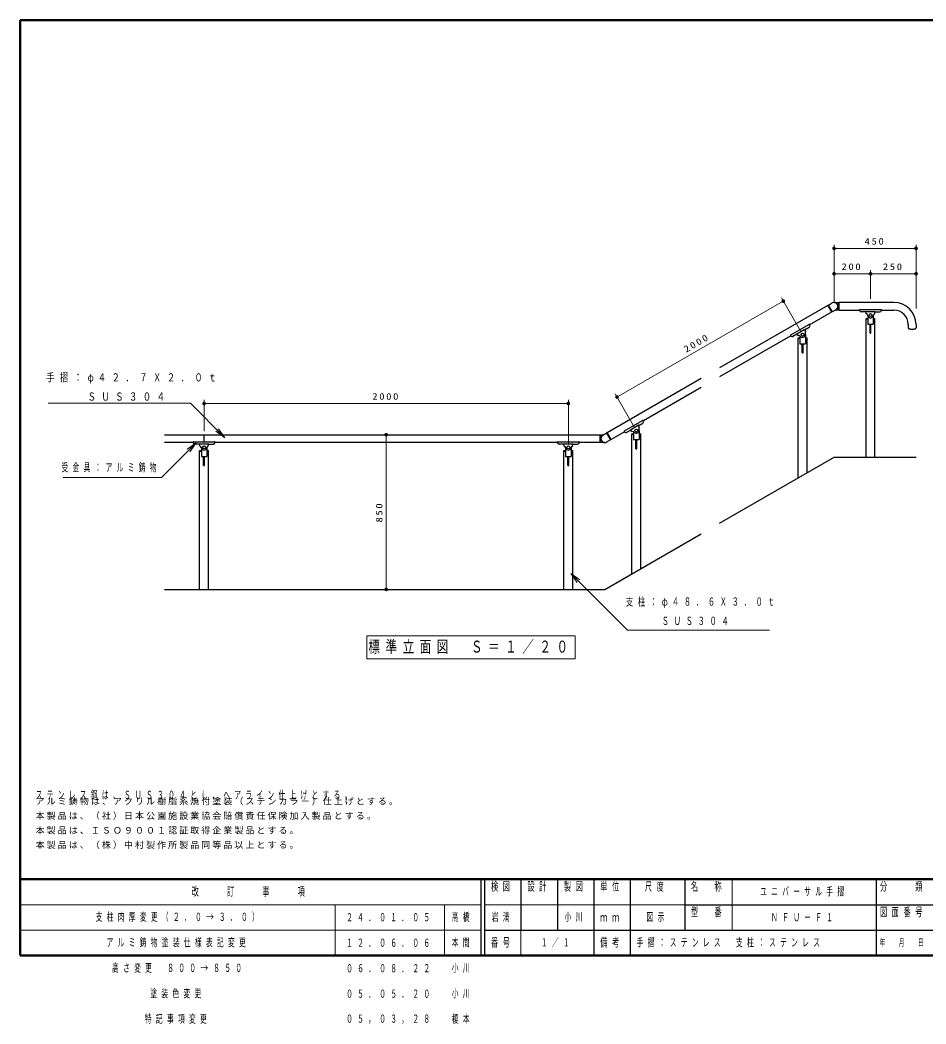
# Model space of a CAD drawing. Units: millimetres on the paper, scale 1:20. Extents: x -365 to 10, y -38 to 257.
# Drawn here: x -365 to -116.3, y -18.8 to 257 of the extents above; entities that cross this region are included whole.
import ezdxf

# ---------------------------------------------------------------- set-up
doc = ezdxf.new("R2010")
doc.units = ezdxf.units.MM
doc.layers.add('LY_1', color=7, linetype='Continuous', lineweight=25)
doc.layers.add('LY_2', color=7, linetype='Continuous', lineweight=13)
doc.styles.add('ＭＳ ゴシック', font='')
doc.styles.get('ＭＳ ゴシック').set_extended_font_data('MS Gothic')

# ---------------------------------------------------------------- blocks, each defined once
blk = doc.blocks.new('filled_dot')
at = {"color": 0, "linetype": 'Continuous', "lineweight": -2, "const_width": 1.25}
blk.add_lwpolyline([(-0.625, 0, 1), (0.625, 0, 1)], format="xyb", close=True, dxfattribs=at)

msp = doc.modelspace()

# ---------------------------------------------------------------- linework, layer by layer
at = {"layer": 'LY_1', "lineweight": 13}
for p, q in [((-141.553, 179.331), (-141.553, 195.276)), ((-141.553, 194.276), (-119.05, 194.276)), ((-119.05, 177.74), (-119.05, 195.276)), ((-141.553, 179.331), (-141.553, 188.3)), ((-131.55, 180.398), (-131.55, 188.3)), ((-119.05, 177.74), (-119.05, 188.3)), ((-141.553, 187.3), (-131.55, 187.3)), ((-131.55, 187.3), (-119.05, 187.3)), ((-201.142, 153.439), (-155.491, 179.796)), ((-150.681, 171.465), (-155.991, 180.662)), ((-314.493, 144.101), (-314.493, 152.663)), ((-214.493, 140.616), (-214.493, 152.663)), ((-196.332, 145.108), (-201.642, 154.305)), ((-314.493, 151.663), (-214.493, 151.663)), ((-308.807, 142.275), (-311.282, 144.042)), ((-308.807, 142.275), (-310.928, 144.396)), ((-310.575, 144.75), (-308.807, 142.275)), ((-319.104, 139.12), (-316.629, 140.888)), ((-316.629, 140.888), (-318.751, 138.766)), ((-316.629, 140.888), (-318.397, 138.413)), ((-264.502, 100.601), (-264.502, 143.101)), ((-212.074, 102.517), (-213.842, 104.992)), ((-213.842, 104.992), (-211.367, 103.224)), ((-213.842, 104.992), (-211.72, 102.871)), ((-212.634, 87.839), (-269.799, 87.839)), ((-269.799, 87.839), (-269.799, 81.539)), ((-212.634, 81.539), (-212.634, 87.839)), ((-269.799, 81.539), (-212.634, 81.539))]:
    msp.add_line(p, q, dxfattribs=at)
at = {"layer": 'LY_1'}
for p, q in [((-143.3, 178.604), (-142.088, 179.304)), ((-141.55, 179.448), (-140.15, 179.448)), ((-140.4, 179.448), (-140.4, 177.306)), ((-140.15, 177.298), (-140.15, 179.448)), ((-125.118, 179.441), (-140.15, 179.441)), ((-143.296, 178.597), (-173.021, 161.436)), ((-142.229, 176.749), (-148.258, 173.268)), ((-143.3, 178.604), (-142.225, 176.742)), ((-142.009, 176.867), (-143.08, 178.722)), ((-141.013, 177.442), (-142.225, 176.742)), ((-140.15, 177.298), (-141.262, 177.298)), ((-140.15, 177.306), (-134.55, 177.306)), ((-134.55, 177.306), (-134.55, 177.406)), ((-134.45, 177.506), (-128.65, 177.506)), ((-132.824, 176.856), (-134.1, 176.856)), ((-132.711, 176.352), (-132.85, 176.974)), ((-132.85, 176.974), (-130.25, 176.974)), ((-130.39, 176.352), (-130.25, 176.974)), ((-130.277, 176.856), (-129, 176.856)), ((-128.55, 177.306), (-128.55, 177.406)), ((-128.55, 177.306), (-125.118, 177.306)), ((-132.765, 136.941), (-132.765, 175.056)), ((-132.765, 175.056), (-132.3, 175.056)), ((-132.765, 174.956), (-132.3, 174.956)), ((-132.3, 175.857), (-132.3, 173.456)), ((-130.8, 175.857), (-130.8, 173.456)), ((-130.8, 175.056), (-130.335, 175.056)), ((-130.8, 174.956), (-130.335, 174.956)), ((-130.335, 136.941), (-130.335, 175.056)), ((-153.467, 170.491), (-148.444, 173.391)), ((-151.816, 170.831), (-149.564, 172.131)), ((-149.374, 171.522), (-149.564, 172.131)), ((-149.528, 172.015), (-148.423, 172.653)), ((-148.258, 173.268), (-148.308, 173.354)), ((-132.3, 173.456), (-130.8, 173.456)), ((-131.675, 170.956), (-131.675, 173.456)), ((-131.425, 170.956), (-131.425, 173.456)), ((-121.185, 173.373), (-121.185, 172.441)), ((-119.05, 173.373), (-119.05, 172.441)), ((-153.454, 170.268), (-173.021, 158.97)), ((-153.454, 170.268), (-153.504, 170.354)), ((-151.734, 170.741), (-152.839, 170.103)), ((-151.384, 170.362), (-151.816, 170.831)), ((-151.396, 131.256), (-151.396, 169.699)), ((-151.396, 169.699), (-150.931, 169.699)), ((-151.396, 169.599), (-150.931, 169.599)), ((-150.931, 170.243), (-150.931, 168.099)), ((-149.431, 170.599), (-149.431, 168.099)), ((-149.431, 169.699), (-148.966, 169.699)), ((-149.431, 169.599), (-148.966, 169.599)), ((-148.966, 132.659), (-148.966, 169.699)), ((-131.675, 170.956), (-131.425, 170.956)), ((-150.931, 168.099), (-149.431, 168.099)), ((-150.306, 165.599), (-150.306, 168.099)), ((-150.306, 165.599), (-150.056, 165.599)), ((-150.056, 165.599), (-150.056, 168.099)), ((-178.021, 158.549), (-203.814, 143.658)), ((-178.021, 156.084), (-193.909, 146.911)), ((-199.119, 144.134), (-194.096, 147.034)), ((-195.18, 145.658), (-194.074, 146.296)), ((-193.909, 146.911), (-193.959, 146.998)), ((-205.03, 142.964), (-203.818, 143.664)), ((-204.034, 143.539), (-202.963, 141.684)), ((-202.743, 141.802), (-203.818, 143.664)), ((-199.105, 143.911), (-202.746, 141.809)), ((-199.105, 143.911), (-199.155, 143.998)), ((-197.385, 144.385), (-198.491, 143.746)), ((-197.467, 144.474), (-195.216, 145.774)), ((-197.035, 144.005), (-197.467, 144.474)), ((-196.582, 143.886), (-196.582, 141.742)), ((-195.026, 145.165), (-195.216, 145.774)), ((-195.082, 144.242), (-195.082, 141.742)), ((-325.33, 143.101), (-205.893, 143.101)), ((-317.493, 140.966), (-325.33, 140.966)), ((-317.493, 140.966), (-317.493, 141.066)), ((-317.393, 141.166), (-311.593, 141.166)), ((-314.493, 141.166), (-314.493, 143.101)), ((-311.493, 140.966), (-311.493, 141.066)), ((-217.493, 140.966), (-311.493, 140.966)), ((-217.493, 140.966), (-217.493, 141.066)), ((-217.393, 141.166), (-211.593, 141.166)), ((-211.493, 140.966), (-211.493, 141.066)), ((-205.893, 140.966), (-211.493, 140.966)), ((-205.893, 143.108), (-205.893, 140.958)), ((-205.893, 143.108), (-204.781, 143.108)), ((-204.493, 140.958), (-205.893, 140.958)), ((-205.643, 140.958), (-205.643, 143.101)), ((-202.743, 141.802), (-203.955, 141.102)), ((-197.047, 143.342), (-196.582, 143.342)), ((-197.047, 104.899), (-197.047, 143.342)), ((-197.047, 143.242), (-196.582, 143.242)), ((-196.582, 141.742), (-195.082, 141.742)), ((-195.957, 139.242), (-195.957, 141.742)), ((-195.707, 139.242), (-195.707, 141.742)), ((-195.082, 143.342), (-194.617, 143.342)), ((-195.082, 143.242), (-194.617, 143.242)), ((-194.617, 106.302), (-194.617, 143.342)), ((-315.766, 140.516), (-317.043, 140.516)), ((-315.793, 140.634), (-313.193, 140.634)), ((-315.653, 140.012), (-315.793, 140.634)), ((-315.708, 100.601), (-315.708, 138.716)), ((-315.708, 138.716), (-315.243, 138.716)), ((-315.708, 138.616), (-315.243, 138.616)), ((-315.243, 139.517), (-315.243, 137.116)), ((-313.743, 139.517), (-313.743, 137.116)), ((-313.743, 138.716), (-313.278, 138.716)), ((-313.743, 138.616), (-313.278, 138.616)), ((-313.332, 140.012), (-313.193, 140.634)), ((-313.278, 100.601), (-313.278, 138.716)), ((-313.219, 140.516), (-311.943, 140.516)), ((-215.766, 140.516), (-217.043, 140.516)), ((-215.793, 140.634), (-213.193, 140.634)), ((-215.653, 140.012), (-215.793, 140.634)), ((-215.708, 100.601), (-215.708, 138.716)), ((-215.708, 138.716), (-215.243, 138.716)), ((-215.708, 138.616), (-215.243, 138.616)), ((-215.243, 139.517), (-215.243, 137.116)), ((-213.743, 139.517), (-213.743, 137.116)), ((-213.743, 138.716), (-213.278, 138.716)), ((-213.743, 138.616), (-213.278, 138.616)), ((-213.332, 140.012), (-213.193, 140.634)), ((-213.278, 100.601), (-213.278, 138.716)), ((-213.219, 140.516), (-211.943, 140.516)), ((-195.957, 139.242), (-195.707, 139.242)), ((-315.243, 137.116), (-313.743, 137.116)), ((-314.618, 134.616), (-314.618, 137.116)), ((-314.368, 134.616), (-314.368, 137.116)), ((-215.243, 137.116), (-213.743, 137.116)), ((-214.618, 134.616), (-214.618, 137.116)), ((-214.368, 134.616), (-214.368, 137.116)), ((-173.021, 118.771), (-141.55, 136.941)), ((-141.55, 136.941), (-119.05, 136.941)), ((-314.618, 134.616), (-314.368, 134.616)), ((-214.618, 134.616), (-214.368, 134.616)), ((-204.493, 100.601), (-178.021, 115.884)), ((-325.33, 100.601), (-204.493, 100.601))]:
    msp.add_line(p, q, dxfattribs=at)
msp.add_lwpolyline([(-121.185, 172.441), (-121.174, 172.391), (-121.142, 172.342), (-121.089, 172.295), (-121.016, 172.251), (-120.925, 172.211), (-120.817, 172.176), (-120.695, 172.146), (-120.561, 172.122), (-120.419, 172.105), (-120.27, 172.094), (-120.118, 172.091), (-119.966, 172.094), (-119.817, 172.105), (-119.674, 172.122), (-119.541, 172.146), (-119.419, 172.176), (-119.311, 172.211), (-119.22, 172.251), (-119.147, 172.295), (-119.094, 172.342), (-119.061, 172.391), (-119.05, 172.441)], dxfattribs=at)
at = {"layer": 'LY_1', "lineweight": 13}
for points in [[(-308.807, 142.275), (-318.258, 151.726), (-357.305, 151.726)], [(-316.629, 140.888), (-326.178, 131.339), (-353.22, 131.339)], [(-213.842, 104.992), (-198.285, 89.436), (-159.254, 89.436)]]:
    msp.add_lwpolyline(points, dxfattribs=at)
at = {"layer": 'LY_1'}
for centre in [(-131.55, 175.956), (-150.181, 170.599), (-195.832, 144.242), (-314.493, 139.616), (-214.493, 139.616)]:
    msp.add_circle(centre, 0.4, dxfattribs=at)
for centre, radius, start, end in [((-141.55, 178.373), 1.075, 300, 120), ((-125.118, 173.373), 6.067, 0, 90), ((-134.45, 177.406), 0.1, 90, 180), ((-134.1, 177.306), 0.45, 180, 270), ((-129, 177.306), 0.45, 270, 0), ((-128.65, 177.406), 0.1, 0, 90), ((-125.118, 173.373), 3.933, 0, 90), ((-132.613, 176.374), 0.1, 192.6431, 241.92532), ((-133.013, 175.624), 0.75, 12.9107, 61.92532), ((-131.55, 175.956), 0.75, 192.63438, 347.36562), ((-130.087, 175.624), 0.75, 118.07468, 167.0893), ((-130.487, 176.374), 0.1, 298.07468, 347.3569), ((-148.748, 171.043), 0.75, 148.07468, 197.0893), ((-149.47, 171.492), 0.1, 328.07468, 17.3569), ((-148.394, 173.304), 0.1, 30, 120), ((-148.648, 173.043), 0.45, 300, 30), ((-153.417, 170.404), 0.1, 120, 210), ((-153.064, 170.493), 0.45, 210, 300), ((-151.311, 170.429), 0.1, 222.6431, 271.92532), ((-151.282, 169.58), 0.75, 42.9107, 91.92532), ((-150.181, 170.599), 0.75, 222.63438, 17.36562), ((-194.046, 146.948), 0.1, 30, 120), ((-194.299, 146.686), 0.45, 300, 30), ((-199.069, 144.048), 0.1, 120, 210), ((-198.716, 144.136), 0.45, 210, 300), ((-196.962, 144.073), 0.1, 222.6431, 271.92532), ((-196.933, 143.223), 0.75, 42.9107, 91.92532), ((-195.832, 144.242), 0.75, 222.63438, 17.36562), ((-194.4, 144.686), 0.75, 148.07468, 197.0893), ((-195.121, 145.136), 0.1, 328.07468, 17.3569), ((-317.393, 141.066), 0.1, 90, 180), ((-317.043, 140.966), 0.45, 180, 270), ((-311.943, 140.966), 0.45, 270, 0), ((-311.593, 141.066), 0.1, 0, 90), ((-217.393, 141.066), 0.1, 90, 180), ((-217.043, 140.966), 0.45, 180, 270), ((-211.943, 140.966), 0.45, 270, 0), ((-211.593, 141.066), 0.1, 0, 90), ((-204.493, 142.033), 1.075, 120, 300), ((-315.555, 140.034), 0.1, 192.6431, 241.92532), ((-315.955, 139.284), 0.75, 12.9107, 61.92532), ((-314.493, 139.616), 0.75, 192.63438, 347.36562), ((-313.03, 139.284), 0.75, 118.07468, 167.0893), ((-313.43, 140.034), 0.1, 298.07468, 347.3569), ((-215.555, 140.034), 0.1, 192.6431, 241.92532), ((-215.955, 139.284), 0.75, 12.9107, 61.92532), ((-214.493, 139.616), 0.75, 192.63438, 347.36562), ((-213.03, 139.284), 0.75, 118.07468, 167.0893), ((-213.43, 140.034), 0.1, 298.07468, 347.3569)]:
    msp.add_arc(centre, radius, start, end, dxfattribs=at)
at = {"layer": 'LY_2', "lineweight": 50}
for p, q in [((0, 257), (-365, 257)), ((-365, 257), (-365, 0)), ((-365, 21), (0, 21)), ((-365, 0), (0, 0))]:
    msp.add_line(p, q, dxfattribs=at)
at = {"layer": 'LY_2', "color": 211, "lineweight": 25}
for p, q in [((-238.5, 21), (-238.5, 0)), ((-237.5, 21), (-237.5, 0)), ((-227.5, 21), (-227.5, 7)), ((-217.5, 21), (-217.5, 7)), ((-207.5, 21), (-207.5, 0)), ((-197.5, 21), (-197.5, 7)), ((-182.5, 21), (-182.5, 7)), ((-130, 21), (-130, 0)), ((-182.5, 14), (-70, 14)), ((-237.5, 7), (0, 7))]:
    msp.add_line(p, q, dxfattribs=at)
at = {"layer": 'LY_2'}
for p, q in [((-169.5, 21), (-169.5, 7)), ((-365, 14), (-238.5, 14)), ((-278.5, 14), (-278.5, 0)), ((-248.5, 14), (-248.5, 0)), ((-237.5, 14), (-182.5, 14)), ((-365, 7), (-238.5, 7)), ((-227.5, 7), (-227.5, 0))]:
    msp.add_line(p, q, dxfattribs=at)
at = {"layer": 'LY_2', "lineweight": 25}
msp.add_line((-197.5, 7), (-197.5, 0), dxfattribs=at)

# ---------------------------------------------------------------- block references
at = {"layer": 'LY_1', "lineweight": 13, "xscale": 0.4, "yscale": 0.4}
for p in [(-141.553, 194.276), (-141.553, 187.3), (-314.493, 151.663)]:
    msp.add_blockref('filled_dot', p, dxfattribs=at)
for p, rotation in [((-119.05, 194.276), 180), ((-131.55, 187.3), 180), ((-119.05, 187.3), 180), ((-155.491, 179.796), 210), ((-214.493, 151.663), 180), ((-201.142, 153.439), 30), ((-264.502, 143.101), 270), ((-264.502, 100.601), 90)]:
    msp.add_blockref('filled_dot', p, dxfattribs=dict(at, rotation=rotation))

# ---------------------------------------------------------------- texts
at = {"layer": 'LY_1', "style": 'ＭＳ ゴシック'}
for s, insert, char_height, attachment_point in [('\\T1.33;\\W1.15;450', (-130.301, 195.276), 1.833, 8), ('\\T1.33;\\W1.15;200', (-136.644, 188.3), 1.833, 8), ('\\T1.33;\\W1.15;250', (-125.3, 188.3), 1.833, 8), ('\\T1.64;\\W0.75;手摺：φ４２．７Ｘ２．０ｔ', (-357.828, 158.526), 2.199, 4), ('\\T1.64;\\W0.75;\u3000\u3000\u3000ＳＵＳ３０４\u3000\u3000\u3000\u3000', (-357.828, 153.526), 2.199, 4), ('\\T1.33;\\W1.15;2000', (-264.493, 152.663), 1.833, 8), ('\\T1.64;\\W0.6;受金具：アルミ鋳物', (-353.636, 133.989), 2.199, 4), ('\\T1.64;\\W0.65;支柱：φ４８．６Ｘ３．０ｔ', (-198.711, 96.936), 2.199, 4), ('\\T1.64;\\W0.65;\u3000\u3000\u3000ＳＵＳ３０４\u3000\u3000\u3000\u3000', (-198.711, 91.936), 2.199, 4), ('\\T1.49;\\W0.7;標準立面図\u3000Ｓ＝１／２０', (-241.217, 84.689), 3.299, 5), ('\\T1.64;\\W0.6;ステンレス鋼は、ＳＵＳ３０４とし、ヘアライン仕上げとする。', (-360.727, 42.789), 2.199, 7), ('\\T1.23;アルミ鋳物は、アクリル樹脂系焼付塗装（ステンカラー）仕上げとする。', (-360.727, 43.289), 1.76, 1), ('\\T1.23;本製品は、（社）日本公園施設業協会賠償責任保険加入製品とする。', (-360.727, 39.289), 1.76, 1), ('\\T1.23;本製品は、ＩＳＯ９００１認証取得企業製品とする。', (-360.727, 35.289), 1.76, 1), ('\\T1.23;本製品は、（株）中村製作所製品同等品以上とする。', (-360.727, 31.289), 1.76, 1), ('\\T1.64;\\W0.6;ユニバーサル手摺', (-149.75, 17.5), 2.199, 5), ('\\T1.64;\\W0.6;支柱肉厚変更（２．０→３．０）', (-344.25, 10.5), 2.199, 4), ('\\T1.64;\\W0.6;２４．０１．０５', (-275.5, 10.5), 2.199, 4), ('\\T1.64;\\W0.6;高橋', (-246.5, 10.5), 2.199, 4), ('\\T1.64;\\W0.6;岩満', (-232.5, 10.5), 2.199, 5), ('\\T1.64;\\W0.6;小川', (-212.5, 10.5), 2.199, 5), ('\\T1.64;\\W0.6;図示', (-190, 10.5), 2.199, 5), ('\\T1.64;\\W0.6;ＮＦＵ－Ｆ１', (-149.75, 10.5), 2.199, 5), ('\\T1.64;\\W0.6;アルミ鋳物塗装仕様表記変更', (-341.25, 3.5), 2.199, 4), ('\\T1.64;\\W0.6;１２．０６．０６', (-275.5, 3.5), 2.199, 4), ('\\T1.64;\\W0.6;本間', (-246.5, 3.5), 2.199, 4), ('\\T1.64;\\W0.6;１／１', (-217.5, 3.5), 2.199, 5), ('\\T1.64;\\W0.6;手摺：ステンレス\u3000支柱：ステンレス', (-170, 3.5), 2.199, 5), ('\\T1.64;\\W0.6;高さ変更\u3000８００→８５０', (-339.75, -3.5), 2.199, 4), ('\\T1.64;\\W0.6;０６．０８．２２', (-275.5, -3.5), 2.199, 4), ('\\T1.64;\\W0.6;小川', (-246.5, -3.5), 2.199, 4), ('\\T1.64;\\W0.6;塗装色変更', (-329.25, -10.5), 2.199, 4), ('\\T1.64;\\W0.6;０５．０５．２０', (-275.5, -10.5), 2.199, 4), ('\\T1.64;\\W0.6;小川', (-246.5, -10.5), 2.199, 4), ('\\T1.64;\\W0.6;特記事項変更', (-330.75, -17.5), 2.199, 4), ('\\T1.64;\\W0.6;０５，０３，２８', (-275.5, -17.5), 2.199, 4), ('\\T1.64;\\W0.6;榎本', (-246.5, -17.5), 2.199, 4)]:
    msp.add_mtext(s, dxfattribs=dict(at, insert=insert, char_height=char_height, attachment_point=attachment_point))
at = {"layer": 'LY_1', "char_height": 1.833, "attachment_point": 8, "style": 'ＭＳ ゴシック'}
for s, insert, rotation in [('\\T1.33;\\W1.15;2000', (-178.816, 167.483), 30), ('\\T1.33;\\W1.15;850', (-265.502, 121.851), 90)]:
    msp.add_mtext(s, dxfattribs=dict(at, insert=insert, rotation=rotation))
at = {"layer": 'LY_2', "color": 4, "style": 'ＭＳ ゴシック'}
for s, insert, char_height, attachment_point in [('\\T1.64;\\W0.6;検図', (-232.5, 20.167), 2.346, 2), ('\\T1.64;\\W0.6;設計', (-222.5, 20.167), 2.346, 2), ('\\T1.64;\\W0.6;製図', (-212.5, 20.167), 2.346, 2), ('\\T1.64;\\W0.6;単位', (-202.5, 20.167), 2.346, 2), ('\\T1.64;\\W0.6;尺度', (-190.25, 20.167), 2.346, 2), ('\\T1.64;\\W0.6;名\u3000称', (-176, 20.167), 2.346, 2), ('\\T1.64;\\W0.6;分\u3000\u3000類', (-122.5, 20.167), 2.346, 2), ('\\T1.64;\\W0.6;改\u3000\u3000訂\u3000\u3000事\u3000\u3000項', (-301.75, 17.5), 2.346, 5), ('\\T1.64;\\W0.6;ｍｍ', (-202.5, 10.5), 2.346, 5), ('\\T1.64;\\W0.6;型\u3000番', (-176, 13.167), 2.346, 2), ('\\T1.64;\\W0.6;図面番号', (-122.5, 13.167), 2.346, 2), ('\\T1.64;\\W0.6;番号', (-232.5, 3.5), 2.346, 5), ('\\T1.64;\\W0.6;備考', (-202.5, 3.5), 2.346, 5), ('\\T1.64;\\W0.6;年\u3000月\u3000日', (-122.5, 3.5), 1.906, 5)]:
    msp.add_mtext(s, dxfattribs=dict(at, insert=insert, char_height=char_height, attachment_point=attachment_point))

doc.saveas('drawing.dxf')
